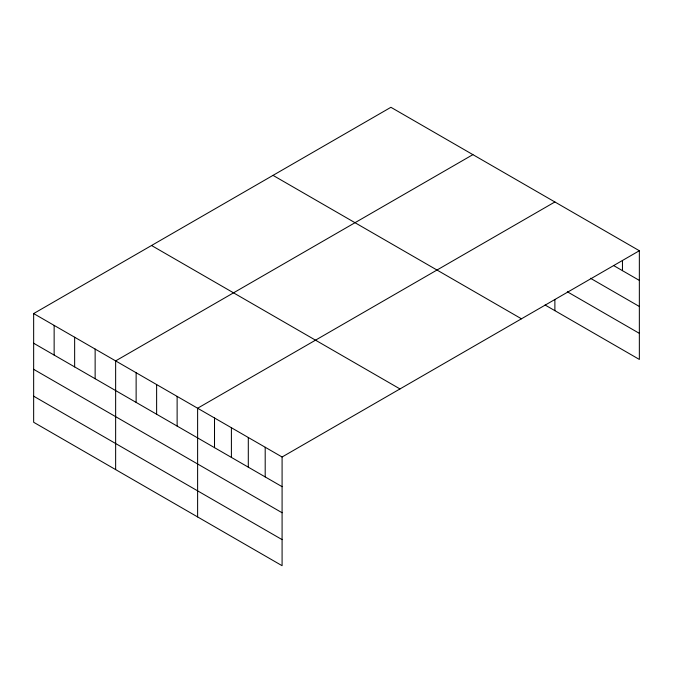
<?xml version="1.0" encoding="UTF-8"?>
<svg xmlns="http://www.w3.org/2000/svg" width="673" height="673" viewBox="0 0 673 673"><rect width="100%" height="100%" fill="white"/><g stroke="black" fill="none" stroke-linecap="round" stroke-linejoin="round"><path stroke-width="1.01" d="M639.35 250.735L282.088 457.001L282.088 565.699L33.65 422.265L33.65 313.568L390.912 107.301L639.35 250.735L639.35 359.432L545.08 305.004M472.9 154.639L115.638 360.896L115.638 469.594M554.88 201.967L197.618 408.233L197.618 516.931M613.566 265.524L639.35 280.414M590.448 278.252L639.35 306.484M567.331 291.779L639.35 333.354M273.019 175.367L521.457 318.8M151.543 245.502L399.981 388.935M33.65 313.568L282.088 457.001M33.65 343.238L282.088 486.672M33.65 369.317L282.088 512.75M33.65 396.187L282.088 539.62M622.458 260.426L622.458 270.655M554.88 299.636L554.88 310.665M265.196 447.251L265.196 476.921M248.303 437.492L248.303 467.163M231.403 427.742L231.403 457.413M214.51 417.983L214.51 447.663M177.125 396.397L177.125 426.076M156.624 384.569L156.624 414.24M136.131 372.733L136.131 402.404M95.137 349.068L95.137 378.739M74.644 337.232L74.644 366.903M54.143 325.396L54.143 355.075"/></g></svg>
